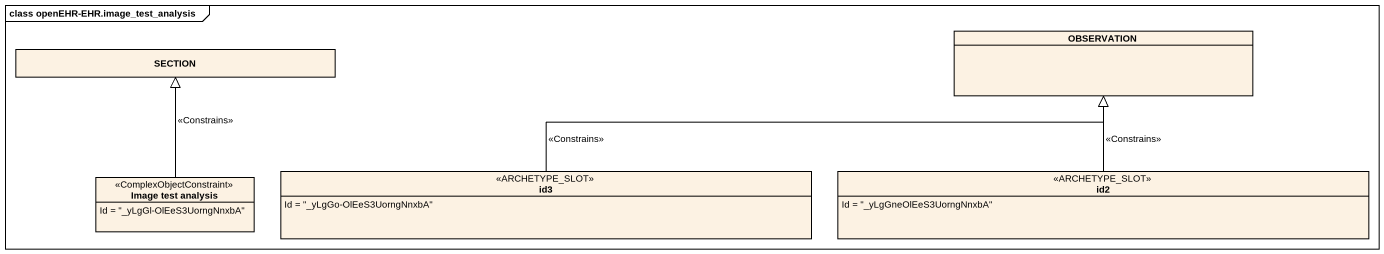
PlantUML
@startuml
mainframe class openEHR-EHR.image_test_analysis
hide circle
hide empty members
class OBSERVATION
class SECTION
class "Image test analysis" as Image_test_analysis <<ComplexObjectConstraint>> {
  Id = "_yLgGl-OlEeS3UorngNnxbA"
}
class id3 <<ARCHETYPE_SLOT>> {
  Id = "_yLgGo-OlEeS3UorngNnxbA"
}
class id2 <<ARCHETYPE_SLOT>> {
  Id = "_yLgGneOlEeS3UorngNnxbA"
}
Image_test_analysis -up-|> SECTION : <<Constrains>>
id3 -right-|> OBSERVATION : <<Constrains>>
id2 -up-|> OBSERVATION : <<Constrains>>
@enduml
